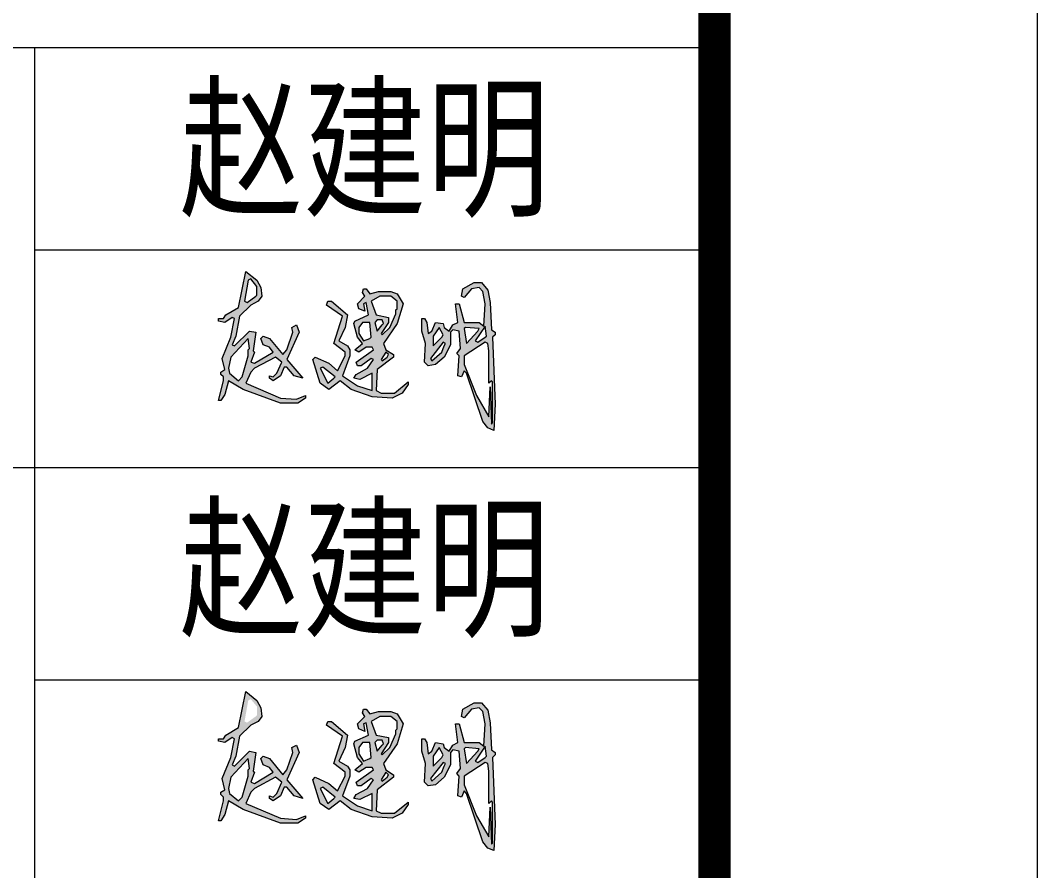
# Model space of a CAD drawing. Header units: inches. Extents: x -3733042 to -3450527, y 579159 to 997713.
# Drawn here: x -3651414 to -3648265, y 890150 to 892780 of the extents above; entities that cross this region are included whole.
import ezdxf
from ezdxf.enums import TextEntityAlignment as Align

# ---------------------------------------------------------------- set-up
doc = ezdxf.new("R2010")
doc.units = ezdxf.units.IN
doc.header["$LTSCALE"] = 1000
doc.header["$MEASUREMENT"] = 0
doc.linetypes.add('LENGSHUI', pattern=[22, 20, -1, 0, -1])
doc.layers.get('0').update_dxf_attribs({"lineweight": 18})
doc.layers.add('00签名', color=7, linetype='LENGSHUI', lineweight=18)
doc.layers.add('PUB_TITLE', color=153, linetype='Continuous', lineweight=18)
doc.styles.add('-黑体', font='', dxfattribs={"width": 0.7})
doc.styles.get('-黑体').set_extended_font_data('微软雅黑')

msp = doc.modelspace()

# ---------------------------------------------------------------- hatches: boundary and pattern name
at = {"layer": '00签名', "linetype": 'Continuous'}
h = msp.add_hatch(color=256, dxfattribs=at)
h.paths.add_polyline_path([(-3650700.4, 891899.7), (-3650677.4, 891911.3), (-3650665.8, 891926.6), (-3650669.7, 891953.5), (-3650681.2, 891976.5), (-3650715.8, 892003.4), (-3650738.8, 891892.1), (-3650777.2, 891869), (-3650784.9, 891857.5), (-3650800.2, 891857.5), (-3650800.2, 891849.8), (-3650781, 891846), (-3650758, 891861.3), (-3650750.3, 891857.5), (-3650761.8, 891799.9), (-3650788.7, 891734.6), (-3650781, 891700.1), (-3650792.6, 891692.4), (-3650792.6, 891684.7), (-3650784.9, 891677), (-3650784.9, 891665.5), (-3650800.2, 891604.1), (-3650792.6, 891604.1), (-3650781, 891623.3), (-3650769.5, 891665.5), (-3650723.4, 891638.6), (-3650608.2, 891596.4), (-3650554.5, 891596.4), (-3650531.4, 891611.7), (-3650531.4, 891619.4), (-3650558.3, 891607.9), (-3650608.2, 891611.7), (-3650715.8, 891657.8), (-3650700.4, 891692.4), (-3650688.9, 891703.9), (-3650623.6, 891738.5), (-3650604.4, 891723.1), (-3650619.8, 891688.5), (-3650631.3, 891677), (-3650642.8, 891680.9), (-3650642.8, 891673.2), (-3650631.3, 891665.5), (-3650608.2, 891680.9), (-3650596.7, 891707.7), (-3650589, 891707.7), (-3650566, 891680.9), (-3650539.1, 891673.2), (-3650589, 891730.8), (-3650550.6, 891815.3), (-3650558.3, 891838.3), (-3650573.7, 891830.6), (-3650569.8, 891815.3), (-3650589, 891761.5), (-3650600.6, 891746.1), (-3650642.8, 891796.1), (-3650662, 891803.7), (-3650669.7, 891796.1), (-3650662, 891776.9), (-3650642.8, 891769.2), (-3650631.3, 891753.8), (-3650688.9, 891719.3), (-3650700.4, 891723.1), (-3650688.9, 891753.8), (-3650692.7, 891757.7), (-3650685, 891815.3), (-3650704.2, 891819.1), (-3650750.3, 891773), (-3650758, 891776.9), (-3650746.5, 891803.7), (-3650735, 891865.2)], flags=0)
h.paths.add_polyline_path([(-3650719.6, 891911.3), (-3650708.1, 891976.5), (-3650700.4, 891980.4), (-3650681.2, 891957.3), (-3650681.2, 891930.5), (-3650685, 891926.6), (-3650711.9, 891907.4)], flags=0)
h.paths.add_polyline_path([(-3650708.1, 891796.1), (-3650704.2, 891765.3), (-3650708.1, 891761.5), (-3650708.1, 891742.3), (-3650727.3, 891677), (-3650738.8, 891665.5), (-3650765.7, 891688.5), (-3650769.5, 891703.9), (-3650761.8, 891738.5)], flags=0)
h = msp.add_hatch(color=256, dxfattribs=at)
h.paths.add_polyline_path([(-3650247.3, 891934.3), (-3650266.5, 891942), (-3650304.9, 891942), (-3650331.8, 891934.3), (-3650343.3, 891949.7), (-3650351, 891949.7), (-3650354.8, 891938.1), (-3650347.1, 891926.6), (-3650370.2, 891903.6), (-3650366.3, 891888.2), (-3650347.1, 891880.5), (-3650351, 891903.6), (-3650343.3, 891907.4), (-3650335.6, 891869), (-3650377.8, 891849.8), (-3650381.7, 891842.1), (-3650370.2, 891799.9), (-3650354.8, 891780.7), (-3650377.8, 891761.5), (-3650366.3, 891753.8), (-3650343.3, 891769.2), (-3650324.1, 891769.2), (-3650320.2, 891761.5), (-3650374, 891723.1), (-3650370.2, 891711.6), (-3650358.6, 891711.6), (-3650327.9, 891734.6), (-3650320.2, 891730.8), (-3650339.4, 891703.9), (-3650374, 891684.7), (-3650381.7, 891673.2), (-3650362.5, 891669.3), (-3650324.1, 891688.5), (-3650324.1, 891634.8), (-3650370.2, 891650.1), (-3650416.2, 891680.9), (-3650393.2, 891742.3), (-3650393.2, 891761.5), (-3650400.9, 891773), (-3650427.8, 891788.4), (-3650408.6, 891830.6), (-3650400.9, 891869), (-3650450.8, 891911.3), (-3650462.3, 891911.3), (-3650466.2, 891899.7), (-3650416.2, 891865.2), (-3650443.1, 891780.7), (-3650408.6, 891753.8), (-3650408.6, 891742.3), (-3650431.6, 891696.2), (-3650458.5, 891719.3), (-3650500.7, 891738.5), (-3650508.4, 891730.8), (-3650485.4, 891657.8), (-3650458.5, 891638.6), (-3650423.9, 891665.5), (-3650389.4, 891638.6), (-3650324.1, 891615.6), (-3650262.6, 891611.7), (-3650231.9, 891627.1), (-3650212.7, 891654), (-3650212.7, 891661.7), (-3650255, 891627.1), (-3650297.2, 891627.1), (-3650312.6, 891634.8), (-3650308.7, 891700.1), (-3650258.8, 891738.5), (-3650258.8, 891746.1), (-3650281.8, 891761.5), (-3650289.5, 891780.7), (-3650247.3, 891842.1), (-3650228.1, 891903.6)], flags=0)
h.paths.add_polyline_path([(-3650327.9, 891911.3), (-3650301, 891926.6), (-3650266.5, 891926.6), (-3650247.3, 891911.3), (-3650247.3, 891888.2), (-3650251.1, 891884.4), (-3650251.1, 891872.9), (-3650270.3, 891830.6), (-3650293.4, 891807.6), (-3650297.2, 891811.4), (-3650274.2, 891846), (-3650274.2, 891861.3), (-3650312.6, 891869)], flags=0)
h.paths.add_polyline_path([(-3650331.8, 891846), (-3650327.9, 891799.9), (-3650331.8, 891796.1), (-3650351, 891788.4), (-3650366.3, 891811.4), (-3650366.3, 891830.6), (-3650354.8, 891846)], flags=0)
h.paths.add_polyline_path([(-3650308.7, 891853.7), (-3650293.4, 891853.7), (-3650289.5, 891842.1), (-3650293.4, 891838.3), (-3650308.7, 891819.1), (-3650316.4, 891846)], flags=0)
h.paths.add_polyline_path([(-3650281.8, 891753.8), (-3650274.2, 891746.1), (-3650278, 891738.5), (-3650293.4, 891726.9), (-3650297.2, 891730.8)], flags=0)
h.paths.add_polyline_path([(-3650477.7, 891707.7), (-3650439.3, 891677), (-3650443.1, 891673.2), (-3650462.3, 891657.8), (-3650485.4, 891703.9)], flags=0)
h.paths.add_polyline_path([(-3650055.3, 891903.6), (-3650066.8, 891903.6), (-3650059.1, 891846), (-3650074.5, 891838.3), (-3650086, 891819.1), (-3650101.4, 891830.6), (-3650105.2, 891842.1), (-3650128.2, 891846), (-3650139.8, 891819.1), (-3650151.3, 891811.4), (-3650155.1, 891846), (-3650162.8, 891857.5), (-3650170.5, 891857.5), (-3650170.5, 891819.1), (-3650159, 891780.7), (-3650162.8, 891723.1), (-3650151.3, 891711.6), (-3650128.2, 891715.4), (-3650101.4, 891738.5), (-3650082.2, 891776.9), (-3650082.2, 891815.3), (-3650074.5, 891822.9), (-3650055.3, 891819.1), (-3650051.4, 891765.3), (-3650063, 891750), (-3650055.3, 891742.3), (-3650059.1, 891680.9), (-3650047.6, 891677), (-3650039.9, 891696.2), (-3650032.2, 891688.5), (-3649982.3, 891538.8), (-3649967, 891519.6), (-3649947.8, 891511.9), (-3649943.9, 891592.5), (-3649951.6, 891799.9), (-3649943.9, 891807.6), (-3649943.9, 891815.3), (-3649955.4, 891822.9), (-3649959.3, 891907.4), (-3649967, 891945.8), (-3649986.2, 891968.9), (-3650009.2, 891968.9), (-3650043.8, 891949.7), (-3650047.6, 891926.6), (-3650039.9, 891922.8), (-3650016.9, 891949.7), (-3649993.8, 891953.5), (-3649982.3, 891942), (-3649974.6, 891903.6), (-3649978.5, 891834.5), (-3649993.8, 891846), (-3650039.9, 891846)], flags=0)
h.paths.add_polyline_path([(-3650036.1, 891830.6), (-3649993.8, 891826.8), (-3649997.7, 891819.1), (-3650032.2, 891780.7), (-3650039.9, 891826.8)], flags=0)
h.paths.add_polyline_path([(-3650105.2, 891807.6), (-3650109, 891799.9), (-3650135.9, 891773), (-3650135.9, 891803.7), (-3650116.7, 891830.6)], flags=0)
h.paths.add_polyline_path([(-3649974.6, 891834.5), (-3649970.8, 891803.7), (-3649974.6, 891799.9), (-3649997.7, 891784.5), (-3650005.4, 891788.4)], flags=0)
h.paths.add_polyline_path([(-3650097.5, 891780.7), (-3650101.4, 891773), (-3650109, 891753.8), (-3650139.8, 891726.9), (-3650143.6, 891734.6), (-3650105.2, 891784.5)], flags=0)
h.paths.add_polyline_path([(-3649974.6, 891784.5), (-3649967, 891780.7), (-3649963.1, 891757.7), (-3649963.1, 891657.8), (-3649955.4, 891665.5), (-3649951.6, 891661.7), (-3649951.6, 891534.9), (-3649955.4, 891531.1), (-3649959.3, 891646.3), (-3649963.1, 891554.1), (-3650001.5, 891619.4), (-3650039.9, 891715.4), (-3650039.9, 891742.3)], flags=0)
h = msp.add_hatch(color=256, dxfattribs=at)
h.paths.add_polyline_path([(-3650700.4, 890599.7), (-3650677.4, 890611.3), (-3650665.8, 890626.6), (-3650669.7, 890653.5), (-3650681.2, 890676.5), (-3650715.8, 890703.4), (-3650738.8, 890592.1), (-3650777.2, 890569), (-3650784.9, 890557.5), (-3650800.2, 890557.5), (-3650800.2, 890549.8), (-3650781, 890546), (-3650758, 890561.3), (-3650750.3, 890557.5), (-3650761.8, 890499.9), (-3650788.7, 890434.6), (-3650781, 890400.1), (-3650792.6, 890392.4), (-3650792.6, 890384.7), (-3650784.9, 890377), (-3650784.9, 890365.5), (-3650800.2, 890304.1), (-3650792.6, 890304.1), (-3650781, 890323.3), (-3650769.5, 890365.5), (-3650723.4, 890338.6), (-3650608.2, 890296.4), (-3650554.5, 890296.4), (-3650531.4, 890311.7), (-3650531.4, 890319.4), (-3650558.3, 890307.9), (-3650608.2, 890311.7), (-3650715.8, 890357.8), (-3650700.4, 890392.4), (-3650688.9, 890403.9), (-3650623.6, 890438.5), (-3650604.4, 890423.1), (-3650619.8, 890388.5), (-3650631.3, 890377), (-3650642.8, 890380.9), (-3650642.8, 890373.2), (-3650631.3, 890365.5), (-3650608.2, 890380.9), (-3650596.7, 890407.7), (-3650589, 890407.7), (-3650566, 890380.9), (-3650539.1, 890373.2), (-3650589, 890430.8), (-3650550.6, 890515.3), (-3650558.3, 890538.3), (-3650573.7, 890530.6), (-3650569.8, 890515.3), (-3650589, 890461.5), (-3650600.6, 890446.1), (-3650642.8, 890496.1), (-3650662, 890503.7), (-3650669.7, 890496.1), (-3650662, 890476.9), (-3650642.8, 890469.2), (-3650631.3, 890453.8), (-3650688.9, 890419.3), (-3650700.4, 890423.1), (-3650688.9, 890453.8), (-3650692.7, 890457.7), (-3650685, 890515.3), (-3650704.2, 890519.1), (-3650750.3, 890473), (-3650758, 890476.9), (-3650746.5, 890503.7), (-3650735, 890565.2)], flags=0)
h.paths.add_polyline_path([(-3650719.6, 890611.3), (-3650708.1, 890676.5), (-3650700.4, 890680.4), (-3650681.2, 890657.3), (-3650681.2, 890630.5), (-3650685, 890626.6), (-3650711.9, 890607.4)], flags=0)
h.paths.add_polyline_path([(-3650708.1, 890496.1), (-3650704.2, 890465.3), (-3650708.1, 890461.5), (-3650708.1, 890442.3), (-3650727.3, 890377), (-3650738.8, 890365.5), (-3650765.7, 890388.5), (-3650769.5, 890403.9), (-3650761.8, 890438.5)], flags=0)
h = msp.add_hatch(color=256, dxfattribs=at)
h.paths.add_polyline_path([(-3650247.3, 890634.3), (-3650266.5, 890642), (-3650304.9, 890642), (-3650331.8, 890634.3), (-3650343.3, 890649.7), (-3650351, 890649.7), (-3650354.8, 890638.1), (-3650347.1, 890626.6), (-3650370.2, 890603.6), (-3650366.3, 890588.2), (-3650347.1, 890580.5), (-3650351, 890603.6), (-3650343.3, 890607.4), (-3650335.6, 890569), (-3650377.8, 890549.8), (-3650381.7, 890542.1), (-3650370.2, 890499.9), (-3650354.8, 890480.7), (-3650377.8, 890461.5), (-3650366.3, 890453.8), (-3650343.3, 890469.2), (-3650324.1, 890469.2), (-3650320.2, 890461.5), (-3650374, 890423.1), (-3650370.2, 890411.6), (-3650358.6, 890411.6), (-3650327.9, 890434.6), (-3650320.2, 890430.8), (-3650339.4, 890403.9), (-3650374, 890384.7), (-3650381.7, 890373.2), (-3650362.5, 890369.3), (-3650324.1, 890388.5), (-3650324.1, 890334.8), (-3650370.2, 890350.1), (-3650416.2, 890380.9), (-3650393.2, 890442.3), (-3650393.2, 890461.5), (-3650400.9, 890473), (-3650427.8, 890488.4), (-3650408.6, 890530.6), (-3650400.9, 890569), (-3650450.8, 890611.3), (-3650462.3, 890611.3), (-3650466.2, 890599.7), (-3650416.2, 890565.2), (-3650443.1, 890480.7), (-3650408.6, 890453.8), (-3650408.6, 890442.3), (-3650431.6, 890396.2), (-3650458.5, 890419.3), (-3650500.7, 890438.5), (-3650508.4, 890430.8), (-3650485.4, 890357.8), (-3650458.5, 890338.6), (-3650423.9, 890365.5), (-3650389.4, 890338.6), (-3650324.1, 890315.6), (-3650262.6, 890311.7), (-3650231.9, 890327.1), (-3650212.7, 890354), (-3650212.7, 890361.7), (-3650255, 890327.1), (-3650297.2, 890327.1), (-3650312.6, 890334.8), (-3650308.7, 890400.1), (-3650258.8, 890438.5), (-3650258.8, 890446.1), (-3650281.8, 890461.5), (-3650289.5, 890480.7), (-3650247.3, 890542.1), (-3650228.1, 890603.6)], flags=0)
h.paths.add_polyline_path([(-3650327.9, 890611.3), (-3650301, 890626.6), (-3650266.5, 890626.6), (-3650247.3, 890611.3), (-3650247.3, 890588.2), (-3650251.1, 890584.4), (-3650251.1, 890572.9), (-3650270.3, 890530.6), (-3650293.4, 890507.6), (-3650297.2, 890511.4), (-3650274.2, 890546), (-3650274.2, 890561.3), (-3650312.6, 890569)], flags=0)
h.paths.add_polyline_path([(-3650331.8, 890546), (-3650327.9, 890499.9), (-3650331.8, 890496.1), (-3650351, 890488.4), (-3650366.3, 890511.4), (-3650366.3, 890530.6), (-3650354.8, 890546)], flags=0)
h.paths.add_polyline_path([(-3650308.7, 890553.7), (-3650293.4, 890553.7), (-3650289.5, 890542.1), (-3650293.4, 890538.3), (-3650308.7, 890519.1), (-3650316.4, 890546)], flags=0)
h.paths.add_polyline_path([(-3650281.8, 890453.8), (-3650274.2, 890446.1), (-3650278, 890438.5), (-3650293.4, 890426.9), (-3650297.2, 890430.8)], flags=0)
h.paths.add_polyline_path([(-3650477.7, 890407.7), (-3650439.3, 890377), (-3650443.1, 890373.2), (-3650462.3, 890357.8), (-3650485.4, 890403.9)], flags=0)
h.paths.add_polyline_path([(-3650055.3, 890603.6), (-3650066.8, 890603.6), (-3650059.1, 890546), (-3650074.5, 890538.3), (-3650086, 890519.1), (-3650101.4, 890530.6), (-3650105.2, 890542.1), (-3650128.2, 890546), (-3650139.8, 890519.1), (-3650151.3, 890511.4), (-3650155.1, 890546), (-3650162.8, 890557.5), (-3650170.5, 890557.5), (-3650170.5, 890519.1), (-3650159, 890480.7), (-3650162.8, 890423.1), (-3650151.3, 890411.6), (-3650128.2, 890415.4), (-3650101.4, 890438.5), (-3650082.2, 890476.9), (-3650082.2, 890515.3), (-3650074.5, 890522.9), (-3650055.3, 890519.1), (-3650051.4, 890465.3), (-3650063, 890450), (-3650055.3, 890442.3), (-3650059.1, 890380.9), (-3650047.6, 890377), (-3650039.9, 890396.2), (-3650032.2, 890388.5), (-3649982.3, 890238.8), (-3649967, 890219.6), (-3649947.8, 890211.9), (-3649943.9, 890292.5), (-3649951.6, 890499.9), (-3649943.9, 890507.6), (-3649943.9, 890515.3), (-3649955.4, 890522.9), (-3649959.3, 890607.4), (-3649967, 890645.8), (-3649986.2, 890668.9), (-3650009.2, 890668.9), (-3650043.8, 890649.7), (-3650047.6, 890626.6), (-3650039.9, 890622.8), (-3650016.9, 890649.7), (-3649993.8, 890653.5), (-3649982.3, 890642), (-3649974.6, 890603.6), (-3649978.5, 890534.5), (-3649993.8, 890546), (-3650039.9, 890546)], flags=0)
h.paths.add_polyline_path([(-3650036.1, 890530.6), (-3649993.8, 890526.8), (-3649997.7, 890519.1), (-3650032.2, 890480.7), (-3650039.9, 890526.8)], flags=0)
h.paths.add_polyline_path([(-3650105.2, 890507.6), (-3650109, 890499.9), (-3650135.9, 890473), (-3650135.9, 890503.7), (-3650116.7, 890530.6)], flags=0)
h.paths.add_polyline_path([(-3649974.6, 890534.5), (-3649970.8, 890503.7), (-3649974.6, 890499.9), (-3649997.7, 890484.5), (-3650005.4, 890488.4)], flags=0)
h.paths.add_polyline_path([(-3650097.5, 890480.7), (-3650101.4, 890473), (-3650109, 890453.8), (-3650139.8, 890426.9), (-3650143.6, 890434.6), (-3650105.2, 890484.5)], flags=0)
h.paths.add_polyline_path([(-3649974.6, 890484.5), (-3649967, 890480.7), (-3649963.1, 890457.7), (-3649963.1, 890357.8), (-3649955.4, 890365.5), (-3649951.6, 890361.7), (-3649951.6, 890234.9), (-3649955.4, 890231.1), (-3649959.3, 890346.3), (-3649963.1, 890254.1), (-3650001.5, 890319.4), (-3650039.9, 890415.4), (-3650039.9, 890442.3)], flags=0)

# ---------------------------------------------------------------- linework, layer by layer
for points in [[(-3650531.4, 891619.4), (-3650531.4, 891611.7), (-3650554.5, 891596.4), (-3650608.2, 891596.4), (-3650723.4, 891638.6), (-3650769.5, 891665.5), (-3650781, 891623.3), (-3650792.6, 891604.1), (-3650800.2, 891604.1), (-3650784.9, 891665.5), (-3650784.9, 891677), (-3650792.6, 891684.7), (-3650792.6, 891692.4), (-3650781, 891700.1), (-3650788.7, 891734.6), (-3650761.8, 891799.9), (-3650750.3, 891857.5), (-3650758, 891861.3), (-3650781, 891846), (-3650800.2, 891849.8), (-3650800.2, 891857.5), (-3650784.9, 891857.5), (-3650777.2, 891869), (-3650738.8, 891892.1), (-3650715.8, 892003.4), (-3650681.2, 891976.5), (-3650669.7, 891953.5), (-3650665.8, 891926.6), (-3650677.4, 891911.3), (-3650700.4, 891899.7), (-3650735, 891865.2), (-3650746.5, 891803.7), (-3650758, 891776.9), (-3650750.3, 891773), (-3650704.2, 891819.1), (-3650685, 891815.3), (-3650692.7, 891757.7), (-3650688.9, 891753.8), (-3650700.4, 891723.1), (-3650688.9, 891719.3), (-3650631.3, 891753.8), (-3650642.8, 891769.2), (-3650662, 891776.9), (-3650669.7, 891796.1), (-3650662, 891803.7), (-3650642.8, 891796.1), (-3650600.6, 891746.1), (-3650589, 891761.5), (-3650569.8, 891815.3), (-3650573.7, 891830.6), (-3650558.3, 891838.3), (-3650550.6, 891815.3), (-3650589, 891730.8), (-3650539.1, 891673.2), (-3650566, 891680.9), (-3650589, 891707.7), (-3650596.7, 891707.7), (-3650608.2, 891680.9), (-3650631.3, 891665.5), (-3650642.8, 891673.2), (-3650642.8, 891680.9), (-3650631.3, 891677), (-3650619.8, 891688.5), (-3650604.4, 891723.1), (-3650623.6, 891738.5), (-3650688.9, 891703.9), (-3650700.4, 891692.4), (-3650715.8, 891657.8), (-3650608.2, 891611.7), (-3650558.3, 891607.9), (-3650531.4, 891619.4)], [(-3650685, 891926.6), (-3650681.2, 891930.5), (-3650681.2, 891957.3), (-3650700.4, 891980.4), (-3650708.1, 891976.5), (-3650719.6, 891911.3), (-3650711.9, 891907.4), (-3650685, 891926.6)], [(-3650212.7, 891661.7), (-3650212.7, 891654), (-3650231.9, 891627.1), (-3650262.6, 891611.7), (-3650324.1, 891615.6), (-3650389.4, 891638.6), (-3650423.9, 891665.5), (-3650458.5, 891638.6), (-3650485.4, 891657.8), (-3650508.4, 891730.8), (-3650500.7, 891738.5), (-3650458.5, 891719.3), (-3650431.6, 891696.2), (-3650408.6, 891742.3), (-3650408.6, 891753.8), (-3650443.1, 891780.7), (-3650416.2, 891865.2), (-3650466.2, 891899.7), (-3650462.3, 891911.3), (-3650450.8, 891911.3), (-3650400.9, 891869), (-3650408.6, 891830.6), (-3650427.8, 891788.4), (-3650400.9, 891773), (-3650393.2, 891761.5), (-3650393.2, 891742.3), (-3650416.2, 891680.9), (-3650370.2, 891650.1), (-3650324.1, 891634.8), (-3650324.1, 891688.5), (-3650362.5, 891669.3), (-3650381.7, 891673.2), (-3650374, 891684.7), (-3650339.4, 891703.9), (-3650320.2, 891730.8), (-3650327.9, 891734.6), (-3650358.6, 891711.6), (-3650370.2, 891711.6), (-3650374, 891723.1), (-3650320.2, 891761.5), (-3650324.1, 891769.2), (-3650343.3, 891769.2), (-3650366.3, 891753.8), (-3650377.8, 891761.5), (-3650354.8, 891780.7), (-3650370.2, 891799.9), (-3650381.7, 891842.1), (-3650377.8, 891849.8), (-3650335.6, 891869), (-3650343.3, 891907.4), (-3650351, 891903.6), (-3650347.1, 891880.5), (-3650366.3, 891888.2), (-3650370.2, 891903.6), (-3650347.1, 891926.6), (-3650354.8, 891938.1), (-3650351, 891949.7), (-3650343.3, 891949.7), (-3650331.8, 891934.3), (-3650304.9, 891942), (-3650266.5, 891942), (-3650247.3, 891934.3), (-3650228.1, 891903.6), (-3650247.3, 891842.1), (-3650289.5, 891780.7), (-3650281.8, 891761.5), (-3650258.8, 891746.1), (-3650258.8, 891738.5), (-3650308.7, 891700.1), (-3650312.6, 891634.8), (-3650297.2, 891627.1), (-3650255, 891627.1), (-3650212.7, 891661.7)], [(-3649943.9, 891815.3), (-3649943.9, 891807.6), (-3649951.6, 891799.9), (-3649943.9, 891592.5), (-3649947.8, 891511.9), (-3649967, 891519.6), (-3649982.3, 891538.8), (-3650032.2, 891688.5), (-3650039.9, 891696.2), (-3650047.6, 891677), (-3650059.1, 891680.9), (-3650055.3, 891742.3), (-3650063, 891750), (-3650051.4, 891765.3), (-3650055.3, 891819.1), (-3650074.5, 891822.9), (-3650082.2, 891815.3), (-3650082.2, 891776.9), (-3650101.4, 891738.5), (-3650128.2, 891715.4), (-3650151.3, 891711.6), (-3650162.8, 891723.1), (-3650159, 891780.7), (-3650170.5, 891819.1), (-3650170.5, 891857.5), (-3650162.8, 891857.5), (-3650155.1, 891846), (-3650151.3, 891811.4), (-3650139.8, 891819.1), (-3650128.2, 891846), (-3650105.2, 891842.1), (-3650101.4, 891830.6), (-3650086, 891819.1), (-3650074.5, 891838.3), (-3650059.1, 891846), (-3650066.8, 891903.6), (-3650055.3, 891903.6), (-3650039.9, 891846), (-3649993.8, 891846), (-3649978.5, 891834.5), (-3649974.6, 891903.6), (-3649982.3, 891942), (-3649993.8, 891953.5), (-3650016.9, 891949.7), (-3650039.9, 891922.8), (-3650047.6, 891926.6), (-3650043.8, 891949.7), (-3650009.2, 891968.9), (-3649986.2, 891968.9), (-3649967, 891945.8), (-3649959.3, 891907.4), (-3649955.4, 891822.9), (-3649943.9, 891815.3)], [(-3650251.1, 891884.4), (-3650247.3, 891888.2), (-3650247.3, 891911.3), (-3650266.5, 891926.6), (-3650301, 891926.6), (-3650327.9, 891911.3), (-3650312.6, 891869), (-3650274.2, 891861.3), (-3650274.2, 891846), (-3650297.2, 891811.4), (-3650293.4, 891807.6), (-3650270.3, 891830.6), (-3650251.1, 891872.9), (-3650251.1, 891884.4)], [(-3650331.8, 891796.1), (-3650327.9, 891799.9), (-3650331.8, 891846), (-3650354.8, 891846), (-3650366.3, 891830.6), (-3650366.3, 891811.4), (-3650351, 891788.4), (-3650331.8, 891796.1)], [(-3650293.4, 891838.3), (-3650289.5, 891842.1), (-3650293.4, 891853.7), (-3650308.7, 891853.7), (-3650316.4, 891846), (-3650308.7, 891819.1), (-3650293.4, 891838.3)], [(-3650109, 891799.9), (-3650105.2, 891807.6), (-3650116.7, 891830.6), (-3650135.9, 891803.7), (-3650135.9, 891773), (-3650109, 891799.9)], [(-3649997.7, 891819.1), (-3649993.8, 891826.8), (-3650036.1, 891830.6), (-3650039.9, 891826.8), (-3650032.2, 891780.7), (-3649997.7, 891819.1)], [(-3649974.6, 891799.9), (-3649970.8, 891803.7), (-3649974.6, 891834.5), (-3650005.4, 891788.4), (-3649997.7, 891784.5), (-3649974.6, 891799.9)], [(-3650708.1, 891761.5), (-3650704.2, 891765.3), (-3650708.1, 891796.1), (-3650761.8, 891738.5), (-3650769.5, 891703.9), (-3650765.7, 891688.5), (-3650738.8, 891665.5), (-3650727.3, 891677), (-3650708.1, 891742.3), (-3650708.1, 891761.5)], [(-3650101.4, 891773), (-3650097.5, 891780.7), (-3650105.2, 891784.5), (-3650143.6, 891734.6), (-3650139.8, 891726.9), (-3650109, 891753.8), (-3650101.4, 891773)], [(-3649955.4, 891531.1), (-3649951.6, 891534.9), (-3649951.6, 891661.7), (-3649955.4, 891665.5), (-3649963.1, 891657.8), (-3649963.1, 891757.7), (-3649967, 891780.7), (-3649974.6, 891784.5), (-3650039.9, 891742.3), (-3650039.9, 891715.4), (-3650001.5, 891619.4), (-3649963.1, 891554.1), (-3649959.3, 891646.3), (-3649955.4, 891531.1)], [(-3650278, 891738.5), (-3650274.2, 891746.1), (-3650281.8, 891753.8), (-3650297.2, 891730.8), (-3650293.4, 891726.9), (-3650278, 891738.5)], [(-3650443.1, 891673.2), (-3650439.3, 891677), (-3650477.7, 891707.7), (-3650485.4, 891703.9), (-3650462.3, 891657.8), (-3650443.1, 891673.2)], [(-3650531.4, 890319.4), (-3650531.4, 890311.7), (-3650554.5, 890296.4), (-3650608.2, 890296.4), (-3650723.4, 890338.6), (-3650769.5, 890365.5), (-3650781, 890323.3), (-3650792.6, 890304.1), (-3650800.2, 890304.1), (-3650784.9, 890365.5), (-3650784.9, 890377), (-3650792.6, 890384.7), (-3650792.6, 890392.4), (-3650781, 890400.1), (-3650788.7, 890434.6), (-3650761.8, 890499.9), (-3650750.3, 890557.5), (-3650758, 890561.3), (-3650781, 890546), (-3650800.2, 890549.8), (-3650800.2, 890557.5), (-3650784.9, 890557.5), (-3650777.2, 890569), (-3650738.8, 890592.1), (-3650715.8, 890703.4), (-3650681.2, 890676.5), (-3650669.7, 890653.5), (-3650665.8, 890626.6), (-3650677.4, 890611.3), (-3650700.4, 890599.7), (-3650735, 890565.2), (-3650746.5, 890503.7), (-3650758, 890476.9), (-3650750.3, 890473), (-3650704.2, 890519.1), (-3650685, 890515.3), (-3650692.7, 890457.7), (-3650688.9, 890453.8), (-3650700.4, 890423.1), (-3650688.9, 890419.3), (-3650631.3, 890453.8), (-3650642.8, 890469.2), (-3650662, 890476.9), (-3650669.7, 890496.1), (-3650662, 890503.7), (-3650642.8, 890496.1), (-3650600.6, 890446.1), (-3650589, 890461.5), (-3650569.8, 890515.3), (-3650573.7, 890530.6), (-3650558.3, 890538.3), (-3650550.6, 890515.3), (-3650589, 890430.8), (-3650539.1, 890373.2), (-3650566, 890380.9), (-3650589, 890407.7), (-3650596.7, 890407.7), (-3650608.2, 890380.9), (-3650631.3, 890365.5), (-3650642.8, 890373.2), (-3650642.8, 890380.9), (-3650631.3, 890377), (-3650619.8, 890388.5), (-3650604.4, 890423.1), (-3650623.6, 890438.5), (-3650688.9, 890403.9), (-3650700.4, 890392.4), (-3650715.8, 890357.8), (-3650608.2, 890311.7), (-3650558.3, 890307.9), (-3650531.4, 890319.4)], [(-3649943.9, 890515.3), (-3649943.9, 890507.6), (-3649951.6, 890499.9), (-3649943.9, 890292.5), (-3649947.8, 890211.9), (-3649967, 890219.6), (-3649982.3, 890238.8), (-3650032.2, 890388.5), (-3650039.9, 890396.2), (-3650047.6, 890377), (-3650059.1, 890380.9), (-3650055.3, 890442.3), (-3650063, 890450), (-3650051.4, 890465.3), (-3650055.3, 890519.1), (-3650074.5, 890522.9), (-3650082.2, 890515.3), (-3650082.2, 890476.9), (-3650101.4, 890438.5), (-3650128.2, 890415.4), (-3650151.3, 890411.6), (-3650162.8, 890423.1), (-3650159, 890480.7), (-3650170.5, 890519.1), (-3650170.5, 890557.5), (-3650162.8, 890557.5), (-3650155.1, 890546), (-3650151.3, 890511.4), (-3650139.8, 890519.1), (-3650128.2, 890546), (-3650105.2, 890542.1), (-3650101.4, 890530.6), (-3650086, 890519.1), (-3650074.5, 890538.3), (-3650059.1, 890546), (-3650066.8, 890603.6), (-3650055.3, 890603.6), (-3650039.9, 890546), (-3649993.8, 890546), (-3649978.5, 890534.5), (-3649974.6, 890603.6), (-3649982.3, 890642), (-3649993.8, 890653.5), (-3650016.9, 890649.7), (-3650039.9, 890622.8), (-3650047.6, 890626.6), (-3650043.8, 890649.7), (-3650009.2, 890668.9), (-3649986.2, 890668.9), (-3649967, 890645.8), (-3649959.3, 890607.4), (-3649955.4, 890522.9), (-3649943.9, 890515.3)], [(-3650212.7, 890361.7), (-3650212.7, 890354), (-3650231.9, 890327.1), (-3650262.6, 890311.7), (-3650324.1, 890315.6), (-3650389.4, 890338.6), (-3650423.9, 890365.5), (-3650458.5, 890338.6), (-3650485.4, 890357.8), (-3650508.4, 890430.8), (-3650500.7, 890438.5), (-3650458.5, 890419.3), (-3650431.6, 890396.2), (-3650408.6, 890442.3), (-3650408.6, 890453.8), (-3650443.1, 890480.7), (-3650416.2, 890565.2), (-3650466.2, 890599.7), (-3650462.3, 890611.3), (-3650450.8, 890611.3), (-3650400.9, 890569), (-3650408.6, 890530.6), (-3650427.8, 890488.4), (-3650400.9, 890473), (-3650393.2, 890461.5), (-3650393.2, 890442.3), (-3650416.2, 890380.9), (-3650370.2, 890350.1), (-3650324.1, 890334.8), (-3650324.1, 890388.5), (-3650362.5, 890369.3), (-3650381.7, 890373.2), (-3650374, 890384.7), (-3650339.4, 890403.9), (-3650320.2, 890430.8), (-3650327.9, 890434.6), (-3650358.6, 890411.6), (-3650370.2, 890411.6), (-3650374, 890423.1), (-3650320.2, 890461.5), (-3650324.1, 890469.2), (-3650343.3, 890469.2), (-3650366.3, 890453.8), (-3650377.8, 890461.5), (-3650354.8, 890480.7), (-3650370.2, 890499.9), (-3650381.7, 890542.1), (-3650377.8, 890549.8), (-3650335.6, 890569), (-3650343.3, 890607.4), (-3650351, 890603.6), (-3650347.1, 890580.5), (-3650366.3, 890588.2), (-3650370.2, 890603.6), (-3650347.1, 890626.6), (-3650354.8, 890638.1), (-3650351, 890649.7), (-3650343.3, 890649.7), (-3650331.8, 890634.3), (-3650304.9, 890642), (-3650266.5, 890642), (-3650247.3, 890634.3), (-3650228.1, 890603.6), (-3650247.3, 890542.1), (-3650289.5, 890480.7), (-3650281.8, 890461.5), (-3650258.8, 890446.1), (-3650258.8, 890438.5), (-3650308.7, 890400.1), (-3650312.6, 890334.8), (-3650297.2, 890327.1), (-3650255, 890327.1), (-3650212.7, 890361.7)], [(-3650251.1, 890584.4), (-3650247.3, 890588.2), (-3650247.3, 890611.3), (-3650266.5, 890626.6), (-3650301, 890626.6), (-3650327.9, 890611.3), (-3650312.6, 890569), (-3650274.2, 890561.3), (-3650274.2, 890546), (-3650297.2, 890511.4), (-3650293.4, 890507.6), (-3650270.3, 890530.6), (-3650251.1, 890572.9), (-3650251.1, 890584.4)], [(-3650331.8, 890496.1), (-3650327.9, 890499.9), (-3650331.8, 890546), (-3650354.8, 890546), (-3650366.3, 890530.6), (-3650366.3, 890511.4), (-3650351, 890488.4), (-3650331.8, 890496.1)], [(-3650293.4, 890538.3), (-3650289.5, 890542.1), (-3650293.4, 890553.7), (-3650308.7, 890553.7), (-3650316.4, 890546), (-3650308.7, 890519.1), (-3650293.4, 890538.3)], [(-3649974.6, 890499.9), (-3649970.8, 890503.7), (-3649974.6, 890534.5), (-3650005.4, 890488.4), (-3649997.7, 890484.5), (-3649974.6, 890499.9)], [(-3650109, 890499.9), (-3650105.2, 890507.6), (-3650116.7, 890530.6), (-3650135.9, 890503.7), (-3650135.9, 890473), (-3650109, 890499.9)], [(-3649997.7, 890519.1), (-3649993.8, 890526.8), (-3650036.1, 890530.6), (-3650039.9, 890526.8), (-3650032.2, 890480.7), (-3649997.7, 890519.1)], [(-3650708.1, 890461.5), (-3650704.2, 890465.3), (-3650708.1, 890496.1), (-3650761.8, 890438.5), (-3650769.5, 890403.9), (-3650765.7, 890388.5), (-3650738.8, 890365.5), (-3650727.3, 890377), (-3650708.1, 890442.3), (-3650708.1, 890461.5)], [(-3650101.4, 890473), (-3650097.5, 890480.7), (-3650105.2, 890484.5), (-3650143.6, 890434.6), (-3650139.8, 890426.9), (-3650109, 890453.8), (-3650101.4, 890473)], [(-3649955.4, 890231.1), (-3649951.6, 890234.9), (-3649951.6, 890361.7), (-3649955.4, 890365.5), (-3649963.1, 890357.8), (-3649963.1, 890457.7), (-3649967, 890480.7), (-3649974.6, 890484.5), (-3650039.9, 890442.3), (-3650039.9, 890415.4), (-3650001.5, 890319.4), (-3649963.1, 890254.1), (-3649959.3, 890346.3), (-3649955.4, 890231.1)], [(-3650278, 890438.5), (-3650274.2, 890446.1), (-3650281.8, 890453.8), (-3650297.2, 890430.8), (-3650293.4, 890426.9), (-3650278, 890438.5)], [(-3650443.1, 890373.2), (-3650439.3, 890377), (-3650477.7, 890407.7), (-3650485.4, 890403.9), (-3650462.3, 890357.8), (-3650443.1, 890373.2)]]:
    msp.add_lwpolyline(points, dxfattribs=at)
at = {"layer": 'PUB_TITLE'}
for p, q in [((-3653474.1, 892696.7), (-3649264.6, 892696.7)), ((-3653474.1, 892696.7), (-3649264.6, 892696.7)), ((-3653474.1, 892696.7), (-3649264.6, 892696.7)), ((-3651369.3, 892696.7), (-3651369.3, 879912.6)), ((-3651369.3, 892070), (-3649264.6, 892070)), ((-3653474.1, 891396.7), (-3649264.6, 891396.7)), ((-3651369.3, 890740), (-3649264.6, 890740))]:
    msp.add_line(p, q, dxfattribs=at)
msp.add_lwpolyline([(-3732364.6, 878912.6), (-3648264.6, 878912.6), (-3648264.6, 938312.6), (-3732364.6, 938312.6)], close=True, dxfattribs=at)
msp.add_lwpolyline([(-3729864.6, 879912.6, 100, 100, 0), (-3649264.6, 879912.6, 100, 100, 0), (-3649264.6, 937312.6, 100, 100, 0), (-3729864.6, 937312.6, 100, 100, 0)], format="xyseb", close=True, dxfattribs=at)

# ---------------------------------------------------------------- texts
at = {"style": '-黑体', "width": 0.8}
for p in [(-3650920.7, 892385.3), (-3650920.7, 891085.3)]:
    msp.add_text('赵建明', height=350, dxfattribs=at).set_placement(p, align=Align.MIDDLE_LEFT)

doc.saveas('drawing.dxf')
